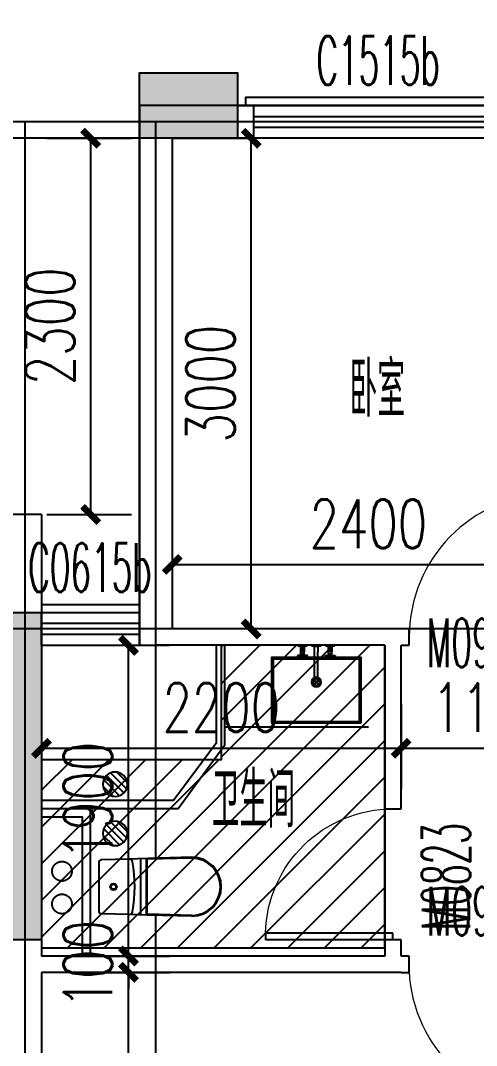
# Model space of a CAD drawing. Extents: x -59851 to 653804, y -249523 to 437614.
# Drawn here: x -16943 to -14152, y 12159 to 18425 of the extents above; entities that cross this region are included whole.
import ezdxf

# ---------------------------------------------------------------- set-up
doc = ezdxf.new("R2010")
doc.units = 0
doc.header["$LTSCALE"] = 1000
doc.header["$MEASUREMENT"] = 0
doc.linetypes.add('PS', pattern=[3200, 1500, -200, 1500])
doc.layers.add('A-area(算全面积)', color=21, linetype='Continuous', plot=False)
doc.layers.add('A-area(算半面积)', color=23, linetype='Continuous', plot=False)
for name, color, linetype in [('A-Lvtry（卫生间）', 5, 'Continuous'), ('A-第三道尺寸线', 105, 'Continuous'), ('A-线脚看线', 9, 'Continuous'), ('A-降板区域', 251, 'Continuous'), ('DOTE', 16, 'Continuous'), ('NL', 5, 'Continuous'), ('PS', 6, 'PS'), ('PUB_HATCH', 8, 'Continuous'), ('PUB_TEXT', 7, 'Continuous'), ('WALL', 2, 'Continuous'), ('WINDOW', 4, 'Continuous'), ('WINDOW_TEXT', 7, 'Continuous'), ('剪力墙', 6, 'Continuous')]:
    doc.layers.add(name, color=color, linetype=linetype)
doc.styles.add('_TCH_DIM_T3', font='SIMPLEX.shx', dxfattribs={"width": 0.705882, "bigfont": 'GBCBIG.shx'})
doc.styles.add('_TCH_WINDOW', font='SIMPLEX.shx', dxfattribs={"width": 0.7, "height": 3.5, "bigfont": 'GBCBIG.shx'})
doc.styles.get("Standard").update_dxf_attribs({"font": 'gbenor.shx', "width": 0.7, "bigfont": 'gbcbig.shx'})
doc.dimstyles.new('_TCH_ARCH&&100', dxfattribs={"dimtxt": 297.5, "dimasz": 100, "dimexe": 250, "dimexo": 300, "dimgap": 100, "dimtad": 1, "dimdec": 0, "dimzin": 0, "dimdsep": 46, "dimtxsty": '_TCH_DIM_T3', "dimblk": 'ARCHTICK', "dimcen": 0.09, "dimclrt": 7, "dimazin": 2, "dimtfac": 1, "dimtdec": 0, "dimtix": 1, "dimtmove": 2, "dimatfit": 3, "dimfxl": 0, "dimtolj": 1, "dimtzin": 0, "dimarcsym": 0})

# ---------------------------------------------------------------- blocks, each defined once
blk = doc.blocks.new('jgjlq030328')
at = {"layer": 'PUB_HATCH'}
for points in [[(-262535, 17211.9), (-261935, 17211.9), (-261935, 16811.9), (-262535, 16811.9)], [(-263335, 13911.9), (-263135, 13911.9), (-263135, 11911.9), (-263335, 11911.9), (-263335, 13711.9)]]:
    blk.add_hatch(color=256, dxfattribs=at).paths.add_polyline_path(points)
at = {"layer": '剪力墙'}
for points in [[(-262535, 17211.9), (-261935, 17211.9), (-261935, 16811.9), (-262535, 16811.9)], [(-263335, 13911.9), (-263135, 13911.9), (-263135, 11911.9), (-263335, 11911.9), (-263335, 13711.9)]]:
    blk.add_lwpolyline(points, close=True, dxfattribs=at)
blk.add_lwpolyline([(-262335, 16811.9), (-262335, 16811.9)], dxfattribs=at)
blk = doc.blocks.new('zhouxianssceng0329')
at = {"layer": 'DOTE'}
for p, q in [((-3313.7, 143398.2), (-44988.6, 143398.2)), ((-16913.7, 132089.9), (-16913.7, 143398.2)), ((-16113.7, 132089.9), (-16113.7, 143398.2)), ((5501.3, 143298.2), (-44988.6, 143298.2)), ((5501.3, 140298.2), (-44988.6, 140298.2))]:
    blk.add_line(p, q, dxfattribs=at)
blk = doc.blocks.new('ssxianjiao0329')
at = {"layer": 'A-线脚看线'}
for points in [[(-15563.7, 143498.2), (-15563.7, 143548.2), (-13963.7, 143548.2), (-13963.7, 143498.2)], [(-16813.7, 140448.2), (-16213.7, 140448.2)]]:
    blk.add_lwpolyline(points, dxfattribs=at)
blk = doc.blocks.new('hhhhxintongqutong0329')
at = {"layer": 'A-area(算全面积)'}
blk.add_lwpolyline([(-17613.7, 20582.6), (-17613.7, 13682.6), (-16213.7, 13682.6), (-16213.5, 16982.6), (-15613.7, 16982.6), (-15613.7, 16782.6), (-5513.7, 16782.6), (-5513.7, 20582.6)], close=True, dxfattribs=at)
blk = doc.blocks.new('_LV13')
at = {"color": 0}
for p, q in [((-0.071, 0.495), (-0.495, 0.071)), ((0.183, 0.465), (-0.465, -0.183)), ((0.354, 0.354), (-0.354, -0.354)), ((0.465, 0.183), (-0.183, -0.465)), ((0.495, -0.071), (0.071, -0.495))]:
    blk.add_line(p, q, dxfattribs=at)
blk.add_circle((0, 0), 0.5)
blk = doc.blocks.new('jfdsjjkjkh')
at = {"layer": 'NL', "ltscale": 0.5, "xscale": -150, "yscale": 150, "zscale": 150}
for p in [(-16363.7, 142438.3), (-16363.7, 142138.3)]:
    blk.add_blockref('_LV13', p, dxfattribs=at)
blk = doc.blocks.new('A$C2EEA3612')
at = {"linetype": 'Continuous'}
for p, q in [((-180, 570), (-172.9, 299.7)), ((-175, 570.2), (-168, 299.8)), ((175, 570.2), (168, 299.8)), ((180, 570), (172.9, 299.7)), ((-172.9, 299.7), (-171.1, 240)), ((-171.6, 255), (171.6, 255)), ((-163, 295), (163, 295)), ((-163, 290), (163, 290)), ((172.9, 299.7), (171.1, 240)), ((-171.1, 240), (-169.5, 186.6)), ((171.1, 240), (169.5, 186.6)), ((-169.5, 186.6), (-165.6, 19.4)), ((169.5, 186.6), (165.6, 19.4)), ((-145.6, 0), (145.6, 0))]:
    blk.add_line(p, q, dxfattribs=at)
for radius in [20, 15]:
    blk.add_circle((0, 90), radius, dxfattribs=at)
for centre, radius, start, end in [((0, 570), 180, 0, 180), ((0, 570), 175, 0, 180), ((-163, 300), 10, 181.7534, 270), ((-163, 300), 5, 181.7534, 270), ((163, 300), 5, 270, 358.2466), ((163, 300), 10, 270, 358.2466), ((-149.5, 187.2), 20, 99.85566, 181.7534), ((0, -673.3), 893.4, 80.14434, 99.85566), ((149.5, 187.2), 20, 358.2466, 80.14434), ((-145.6, 20), 20, 181.7534, 270), ((145.6, 20), 20, 270, 358.2466)]:
    blk.add_arc(centre, radius, start, end, dxfattribs=at)
blk = doc.blocks.new('g3wr')
at = {"color": 251}
blk.add_wipeout([(92376.5, 176270.3), (92376.5, 176416), (92376.5, 176561.6), (92382.1, 176575.5), (92395.9, 176581.5), (92459.4, 176583.5), (92576.3, 176580.9), (92666.2, 176588.6), (92736.4, 176588), (92946.5, 176596), (92946.5, 176591), (93056.8, 176558.2), (93056.8, 176558.2), (93126.5, 176416), (93075.6, 176297.8), (92946.5, 176236), (92831.5, 176244.5), (92676.2, 176243), (92576.3, 176251), (92395.9, 176250.4)], dxfattribs=at)
at = {"xscale": -1, "rotation": 270}
blk.add_blockref('A$C2EEA3612', (92376.5, 176416), dxfattribs=at)
blk = doc.blocks.new('A$C12CE3BE6')
at = {"ltscale": 10}
for p, q in [((180, 469), (200, 469)), ((182.5, 422), (182.5, 442)), ((197.5, 442), (182.5, 442)), ((184.5, 442), (184.5, 469)), ((195.5, 442), (195.5, 469)), ((197.5, 422), (197.5, 442)), ((285.2, 469), (265.2, 469)), ((370, 469), (350, 469)), ((352.5, 422), (352.5, 442)), ((352.5, 442), (367.5, 442)), ((354.5, 442), (354.5, 469)), ((365.5, 442), (365.5, 469)), ((367.5, 422), (367.5, 442)), ((220, 412), (160, 412)), ((160, 412), (160, 405)), ((220, 405), (160, 405)), ((180, 412), (180, 435)), ((197.5, 422), (182.5, 422)), ((187, 412), (187, 422)), ((193, 412), (193, 422)), ((200, 412), (200, 435)), ((220, 405), (220, 412)), ((265.2, 260), (265.2, 435)), ((285.2, 260), (285.2, 435)), ((330, 412), (390, 412)), ((330, 405), (330, 412)), ((330, 405), (390, 405)), ((350, 412), (350, 435)), ((352.5, 422), (367.5, 422)), ((357, 412), (357, 422)), ((363, 412), (363, 422)), ((370, 412), (370, 435)), ((390, 412), (390, 405))]:
    blk.add_line(p, q, dxfattribs=at)
for p, q in [((260.9, 235.9), (289.1, 264.1)), ((260.9, 264.1), (289.1, 235.9))]:
    blk.add_line(p, q)
for points in [[(200, 435), (200, 469), (215, 469), (215, 475), (165, 475), (165, 469), (180, 469), (180, 435)], [(285.2, 435), (285.2, 469), (299.8, 469), (299.8, 475), (250.2, 475), (250.2, 469), (265.2, 469), (265.2, 435)], [(370, 435), (370, 469), (385, 469), (385, 475), (335, 475), (335, 469), (350, 469), (350, 435)]]:
    blk.add_lwpolyline(points, dxfattribs=at)
for points in [[(0, 0), (0, 400), (550, 400), (550, 0)], [(10, 10), (10, 390), (540, 390), (540, 10)]]:
    blk.add_lwpolyline(points, close=True)
for centre in [(190, 408.5), (360, 408.5)]:
    blk.add_circle(centre, 3.5, dxfattribs=at)
for radius in [29.1, 20]:
    blk.add_circle((275, 250), radius)
blk.add_arc((275.2, 260), 10, 180, 0, dxfattribs=at)
blk = doc.blocks.new('_ArchTick')
at = {"color": 0, "linetype": 'ByBlock', "const_width": 0.4}
blk.add_lwpolyline([(-0.5, -0.5), (0.5, 0.5)], dxfattribs=at)
blk = doc.blocks.new('*D922')
at = {"layer": 'A-第三道尺寸线', "color": 0, "lineweight": -2, "transparency": 16777216}
for p, q in [((-16013.7, 15488.2), (-16013.7, 14850)), ((-13613.7, 15488.2), (-13613.7, 14850)), ((-16013.7, 15100), (-13613.7, 15100))]:
    blk.add_line(p, q, dxfattribs=at)
at = {"layer": 'Defpoints', "color": 0, "transparency": 16777216}
for p in [(-16013.7, 15788.2), (-13613.7, 15788.2), (-13613.7, 15100)]:
    blk.add_point(p, dxfattribs=at)
at = {"layer": 'A-第三道尺寸线', "color": 0, "lineweight": -2, "transparency": 16777216, "xscale": 100, "yscale": 100, "zscale": 100, "rotation": 180}
blk.add_blockref('_ArchTick', (-16013.7, 15100), dxfattribs=at)
at = {"layer": 'A-第三道尺寸线', "color": 0, "lineweight": -2, "transparency": 16777216, "xscale": 100, "yscale": 100, "zscale": 100}
blk.add_blockref('_ArchTick', (-13613.7, 15100), dxfattribs=at)
at = {"layer": 'A-第三道尺寸线', "color": 7, "transparency": 16777216, "insert": (-14813.7, 15348.8), "char_height": 297.5, "attachment_point": 5, "style": '_TCH_DIM_T3'}
blk.add_mtext('\\A1;2400', dxfattribs=at)
blk = doc.blocks.new('*D923')
at = {"layer": 'A-第三道尺寸线', "color": 0, "lineweight": -2, "transparency": 16777216}
for p, q in [((-15206.7, 17705.7), (-15780.9, 17705.7)), ((-15530.9, 14705.7), (-15530.9, 17705.7)), ((-15206.7, 14705.7), (-15780.9, 14705.7))]:
    blk.add_line(p, q, dxfattribs=at)
at = {"layer": 'Defpoints', "color": 0, "transparency": 16777216}
for p in [(-15530.9, 17705.7), (-14906.7, 17705.7), (-14906.7, 14705.7)]:
    blk.add_point(p, dxfattribs=at)
at = {"layer": 'A-第三道尺寸线', "color": 0, "lineweight": -2, "transparency": 16777216, "xscale": 100, "yscale": 100, "zscale": 100}
for p, rotation in [((-15530.9, 17705.7), 90), ((-15530.9, 14705.7), 270)]:
    blk.add_blockref('_ArchTick', p, dxfattribs=dict(at, rotation=rotation))
at = {"layer": 'A-第三道尺寸线', "color": 7, "transparency": 16777216, "insert": (-15779.7, 16205.7), "char_height": 297.5, "attachment_point": 5, "rotation": 90, "style": '_TCH_DIM_T3'}
blk.add_mtext('\\A1;3000', dxfattribs=at)
blk = doc.blocks.new('*D924')
at = {"layer": 'A-第三道尺寸线', "color": 0, "lineweight": -2, "transparency": 16777216}
for p, q in [((-16813.7, 14247.2), (-16813.7, 13726)), ((-14613.7, 14247.2), (-14613.7, 13726)), ((-16813.7, 13976), (-14613.7, 13976))]:
    blk.add_line(p, q, dxfattribs=at)
at = {"layer": 'Defpoints', "color": 0, "transparency": 16777216}
for p in [(-16813.7, 14547.2), (-14613.7, 14547.2), (-14613.7, 13976)]:
    blk.add_point(p, dxfattribs=at)
at = {"layer": 'A-第三道尺寸线', "color": 0, "lineweight": -2, "transparency": 16777216, "xscale": 100, "yscale": 100, "zscale": 100, "rotation": 180}
blk.add_blockref('_ArchTick', (-16813.7, 13976), dxfattribs=at)
at = {"layer": 'A-第三道尺寸线', "color": 0, "lineweight": -2, "transparency": 16777216, "xscale": 100, "yscale": 100, "zscale": 100}
blk.add_blockref('_ArchTick', (-14613.7, 13976), dxfattribs=at)
at = {"layer": 'A-第三道尺寸线', "color": 7, "transparency": 16777216, "insert": (-15713.7, 14224.8), "char_height": 297.5, "attachment_point": 5, "style": '_TCH_DIM_T3'}
blk.add_mtext('\\A1;2200', dxfattribs=at)
blk = doc.blocks.new('*D925')
at = {"layer": 'A-第三道尺寸线', "color": 0, "lineweight": -2, "transparency": 16777216}
for p, q in [((-14613.7, 14247.2), (-14613.7, 13726)), ((-13513.7, 14247.2), (-13513.7, 13726)), ((-14613.7, 13976), (-13513.7, 13976))]:
    blk.add_line(p, q, dxfattribs=at)
at = {"layer": 'Defpoints', "color": 0, "transparency": 16777216}
for p in [(-14613.7, 14547.2), (-13513.7, 14547.2), (-13513.7, 13976)]:
    blk.add_point(p, dxfattribs=at)
at = {"layer": 'A-第三道尺寸线', "color": 0, "lineweight": -2, "transparency": 16777216, "xscale": 100, "yscale": 100, "zscale": 100, "rotation": 180}
blk.add_blockref('_ArchTick', (-14613.7, 13976), dxfattribs=at)
at = {"layer": 'A-第三道尺寸线', "color": 0, "lineweight": -2, "transparency": 16777216, "xscale": 100, "yscale": 100, "zscale": 100}
blk.add_blockref('_ArchTick', (-13513.7, 13976), dxfattribs=at)
at = {"layer": 'A-第三道尺寸线', "color": 7, "transparency": 16777216, "insert": (-14063.7, 14224.8), "char_height": 297.5, "attachment_point": 5, "style": '_TCH_DIM_T3'}
blk.add_mtext('\\A1;1100', dxfattribs=at)
blk = doc.blocks.new('*D928')
at = {"layer": 'A-第三道尺寸线', "color": 0, "lineweight": -2, "transparency": 16777216}
for p, q in [((-16635.7, 14605.7), (-16031.4, 14605.7)), ((-16281.4, 12705.7), (-16281.4, 14605.7)), ((-16635.7, 12705.7), (-16031.4, 12705.7))]:
    blk.add_line(p, q, dxfattribs=at)
at = {"layer": 'Defpoints', "color": 0, "transparency": 16777216}
for p in [(-16935.7, 14605.7), (-16281.4, 14605.7), (-16935.7, 12705.7)]:
    blk.add_point(p, dxfattribs=at)
at = {"layer": 'A-第三道尺寸线', "color": 0, "lineweight": -2, "transparency": 16777216, "xscale": 100, "yscale": 100, "zscale": 100}
for p, rotation in [((-16281.4, 14605.7), 90), ((-16281.4, 12705.7), 270)]:
    blk.add_blockref('_ArchTick', p, dxfattribs=dict(at, rotation=rotation))
at = {"layer": 'A-第三道尺寸线', "color": 7, "transparency": 16777216, "insert": (-16530.2, 13655.7), "char_height": 297.5, "attachment_point": 5, "rotation": 90, "style": '_TCH_DIM_T3'}
blk.add_mtext('\\A1;1900', dxfattribs=at)
blk = doc.blocks.new('*D929')
at = {"layer": 'A-第三道尺寸线', "color": 0, "lineweight": -2, "transparency": 16777216}
for p, q in [((-16281.4, 12705.7), (-16281.4, 12805.7)), ((-16635.7, 12705.7), (-16031.4, 12705.7)), ((-16281.4, 12605.7), (-16281.4, 12705.7)), ((-16635.7, 12605.7), (-16031.4, 12605.7)), ((-16281.4, 12605.7), (-16281.4, 12505.7))]:
    blk.add_line(p, q, dxfattribs=at)
at = {"layer": 'Defpoints', "color": 0, "transparency": 16777216}
for p in [(-16935.7, 12705.7), (-16281.4, 12705.7), (-16935.7, 12605.7)]:
    blk.add_point(p, dxfattribs=at)
at = {"layer": 'A-第三道尺寸线', "color": 0, "lineweight": -2, "transparency": 16777216, "xscale": 100, "yscale": 100, "zscale": 100}
for p, rotation in [((-16281.4, 12705.7), 270), ((-16281.4, 12605.7), 90)]:
    blk.add_blockref('_ArchTick', p, dxfattribs=dict(at, rotation=rotation))
at = {"layer": 'A-第三道尺寸线', "color": 7, "transparency": 16777216, "insert": (-16530.2, 12655.7), "char_height": 297.5, "attachment_point": 5, "rotation": 90, "style": '_TCH_DIM_T3'}
blk.add_mtext('\\A1;100', dxfattribs=at)
blk = doc.blocks.new('*D930')
at = {"layer": 'A-第三道尺寸线', "color": 0, "lineweight": -2, "transparency": 16777216}
for p, q in [((-16635.7, 12605.7), (-16031.4, 12605.7)), ((-16281.4, 9105.7), (-16281.4, 12605.7)), ((-16635.7, 9105.7), (-16031.4, 9105.7))]:
    blk.add_line(p, q, dxfattribs=at)
at = {"layer": 'Defpoints', "color": 0, "transparency": 16777216}
for p in [(-16935.7, 12605.7), (-16281.4, 12605.7), (-16935.7, 9105.7)]:
    blk.add_point(p, dxfattribs=at)
at = {"layer": 'A-第三道尺寸线', "color": 0, "lineweight": -2, "transparency": 16777216, "xscale": 100, "yscale": 100, "zscale": 100}
for p, rotation in [((-16281.4, 12605.7), 90), ((-16281.4, 9105.7), 270)]:
    blk.add_blockref('_ArchTick', p, dxfattribs=dict(at, rotation=rotation))
at = {"layer": 'A-第三道尺寸线', "color": 7, "transparency": 16777216, "insert": (-16530.2, 10855.7), "char_height": 297.5, "attachment_point": 5, "rotation": 90, "style": '_TCH_DIM_T3'}
blk.add_mtext('\\A1;3500', dxfattribs=at)
blk = doc.blocks.new('*D1705')
at = {"layer": 'A-第三道尺寸线', "color": 0, "lineweight": -2, "transparency": 16777216}
for p, q in [((-16781.5, 17705.7), (-16262.9, 17705.7)), ((-16512.9, 15405.7), (-16512.9, 17705.7)), ((-16781.5, 15405.7), (-16262.9, 15405.7))]:
    blk.add_line(p, q, dxfattribs=at)
at = {"layer": 'Defpoints', "color": 0, "transparency": 16777216}
for p in [(-17081.5, 17705.7), (-16512.9, 17705.7), (-17081.5, 15405.7)]:
    blk.add_point(p, dxfattribs=at)
at = {"layer": 'A-第三道尺寸线', "color": 0, "lineweight": -2, "transparency": 16777216, "xscale": 100, "yscale": 100, "zscale": 100}
for p, rotation in [((-16512.9, 17705.7), 90), ((-16512.9, 15405.7), 270)]:
    blk.add_blockref('_ArchTick', p, dxfattribs=dict(at, rotation=rotation))
at = {"layer": 'A-第三道尺寸线', "color": 7, "transparency": 16777216, "insert": (-16761.7, 16555.7), "char_height": 297.5, "attachment_point": 5, "rotation": 90, "style": '_TCH_DIM_T3'}
blk.add_mtext('\\A1;2300', dxfattribs=at)
blk = doc.blocks.new('$DorLib2D$00000001')
for p, q in [((0.45, 0.975), (0.5, 0.975)), ((0.45, 0), (0.45, 0.975)), ((0.5, 0), (0.5, 0.975)), ((0.5, 0), (0.45, 0))]:
    blk.add_line(p, q)
at = {"lineweight": 13}
blk.add_arc((0.475, 0), 0.975, 91.46928, 180, dxfattribs=at)
blk = doc.blocks.new('$TCHSYS$WIN2D')
for p, q in [((-0.5, 0.5), (0.5, 0.5)), ((-0.5, 0.5), (-0.5, -0.5)), ((0.5, 0.5), (0.5, -0.5)), ((0.5, 0.1667), (-0.5, 0.1667)), ((0.5, -0.1667), (-0.5, -0.1667)), ((-0.5, -0.5), (0.5, -0.5))]:
    blk.add_line(p, q)

msp = doc.modelspace()

# ---------------------------------------------------------------- linework, layer by layer
at = {"layer": 'A-Lvtry（卫生间）', "ltscale": 3}
msp.add_line((-15692.3, 14108), (-14813.6, 14108), dxfattribs=at)
for points in [[(-16813.7, 13608), (-15978.2, 13608), (-15692.3, 13997.7), (-15692.3, 14605.7)], [(-16813.7, 13658), (-16006.9, 13658), (-15742.3, 14011.3), (-15742.3, 14605.7)]]:
    msp.add_lwpolyline(points, dxfattribs=at)
at = {"layer": 'PS', "ltscale": 0.5}
for centre in [(-16688.7, 13224.2), (-16688.7, 13024.2)]:
    msp.add_circle(centre, 60, dxfattribs=at)
at = {"layer": 'WALL'}
for p, q in [((-15513.7, 17905.7), (-16213.7, 17905.7)), ((-16213.7, 17905.7), (-16213.7, 14805.7)), ((-15513.7, 17705.7), (-15513.7, 17905.7)), ((-16013.7, 17705.7), (-15513.7, 17705.7)), ((-16013.7, 17705.7), (-16013.7, 14705.7)), ((-16813.7, 15405.7), (-17013.7, 15405.7)), ((-16813.7, 15405.7), (-16813.7, 14805.7)), ((-16813.7, 14805.7), (-16813.7, 14605.7)), ((-16213.7, 14805.7), (-16213.7, 14605.7)), ((-14613.7, 14705.7), (-16013.7, 14705.7)), ((-14563.7, 14705.7), (-14613.7, 14705.7)), ((-14563.7, 14605.7), (-14563.7, 14705.7)), ((-16813.7, 14605.7), (-16813.7, 12705.7)), ((-16213.7, 14605.7), (-16113.7, 14605.7)), ((-14713.7, 14605.7), (-16113.7, 14605.7)), ((-14713.7, 14605.7), (-14713.7, 13605.7)), ((-14613.7, 13605.7), (-14613.7, 14605.7)), ((-14613.7, 14605.7), (-14563.7, 14605.7)), ((-14713.7, 13605.7), (-14613.7, 13605.7)), ((-14613.7, 12805.7), (-14713.7, 12805.7)), ((-14713.7, 12805.7), (-14713.7, 12705.7)), ((-14613.7, 12705.7), (-14613.7, 12805.7)), ((-14713.7, 12705.7), (-16813.7, 12705.7)), ((-14563.7, 12705.7), (-14613.7, 12705.7)), ((-14563.7, 12605.7), (-14563.7, 12705.7)), ((-14613.7, 12605.7), (-16813.7, 12605.7)), ((-16813.7, 12605.7), (-16813.7, 9105.7)), ((-14613.7, 12605.7), (-14563.7, 12605.7))]:
    msp.add_line(p, q, dxfattribs=at)
for points in [[(-16513.7, 12705.7), (-16513.7, 13605.7), (-16813.7, 13605.7)], [(-16563.7, 12705.7), (-16563.7, 13555.7), (-16813.7, 13555.7)]]:
    msp.add_lwpolyline(points, dxfattribs=at)
at = {"layer": 'WINDOW'}
msp.add_line((-14713.7, 13605.7), (-14713.7, 12805.7), dxfattribs=at)

# ---------------------------------------------------------------- block references
for name, p in [('zhouxianssceng0329', (0, -125592.5)), ('ssxianjiao0329', (0, -125592.5)), ('hhhhxintongqutong0329', (0, 1123.1))]:
    msp.add_blockref(name, p)
at = {"layer": 'A-area(算半面积)'}
msp.add_blockref('jfdsjjkjkh', (0, -128682.6), dxfattribs=at)
at = {"layer": 'A-Lvtry（卫生间）', "ltscale": 3, "extrusion": (0, 0, -1), "zscale": -1}
msp.add_blockref('A$C12CE3BE6', (14857.2, 14130.7), dxfattribs=at)
at = {"layer": 'WINDOW'}
ref = msp.add_blockref('$TCHSYS$WIN2D', (-14763.7, 17805.7), dxfattribs=dict(at, xscale=1500, yscale=200, zscale=1500, rotation=180))
ref.add_attrib('A', 'C1515b', (-15131.2, 18032), dxfattribs={"layer": 'WINDOW_TEXT', "height": 297.5, "style": '_TCH_WINDOW', "width": 0.494118})
ref = msp.add_blockref('$DorLib2D$00000001', (-14113.7, 14655.7), dxfattribs=dict(at, xscale=-900, yscale=-900, zscale=-900, rotation=180))
ref.add_attrib('A', 'M0923', (-14456.7, 14471.8), dxfattribs={"layer": 'WINDOW_TEXT', "height": 297.5, "style": '_TCH_WINDOW', "width": 0.494118})
ref = msp.add_blockref('$TCHSYS$WIN2D', (-16513.7, 14705.7), dxfattribs=dict(at, xscale=-600, yscale=200, zscale=-600, rotation=180))
ref.add_attrib('A', 'C0615b', (-16895.2, 14932), dxfattribs={"layer": 'WINDOW_TEXT', "height": 297.5, "style": '_TCH_WINDOW', "width": 0.494118})
ref = msp.add_blockref('$DorLib2D$00000001', (-14663.7, 13205.7), dxfattribs=dict(at, xscale=800, yscale=-800, zscale=800, rotation=270))
ref.add_attrib('A', 'M0823', (-14190, 12862.7), dxfattribs={"layer": 'WINDOW_TEXT', "height": 297.5, "rotation": 90, "style": '_TCH_WINDOW', "width": 0.494118})
ref = msp.add_blockref('$DorLib2D$00000001', (-14113.7, 12655.7), dxfattribs=dict(at, xscale=-900, yscale=900, zscale=-900, rotation=180))
ref.add_attrib('A', 'M0923', (-14456.7, 12832), dxfattribs={"layer": 'WINDOW_TEXT', "height": 297.5, "style": '_TCH_WINDOW', "width": 0.494118})
at = {"layer": '剪力墙'}
msp.add_blockref('jgjlq030328', (246321.3, 893.8, 0), dxfattribs=at)

# ---------------------------------------------------------------- texts
at = {"layer": 'PUB_TEXT', "width": 0.7}
for s, p in [('卧室', (-14929.6, 16001.8)), ('卫生间', (-15772.3, 13491.5))]:
    msp.add_text(s, height=337.59, dxfattribs=at).set_placement(p)

# ---------------------------------------------------------------- dimensions: what is measured, and where the dimension line sits
at = {"layer": 'A-第三道尺寸线'}
for p1, p2, distance, picture, middle in [((-17081.5, 15405.7), (-17081.5, 17705.7), -568.5, '*D1705', (-16761.7, 16555.7)), ((-14906.7, 14705.7), (-14906.7, 17705.7), 624.2, '*D923', (-15779.7, 16205.7)), ((-16013.7, 15788.2), (-13613.7, 15788.2), -688.2, '*D922', (-14813.7, 15348.8)), ((-16813.7, 14547.2), (-14613.7, 14547.2), -571.2, '*D924', (-15713.7, 14224.8)), ((-14613.7, 14547.2), (-13513.7, 14547.2), -571.2, '*D925', (-14063.7, 14224.8)), ((-16935.7, 9105.7), (-16935.7, 12605.7), -654.3, '*D930', (-16530.2, 10855.7))]:
    dim = msp.add_aligned_dim(p1=p1, p2=p2, distance=distance, dimstyle='_TCH_ARCH&&100', dxfattribs=at)
    dim.commit()
    dim.dimension.update_dxf_attribs({"geometry": picture, "text_midpoint": middle})

# ---------------------------------------------------------------- next in the draw order: block references
at = {"layer": 'A-Lvtry（卫生间）', "ltscale": 3, "extrusion": (0, 0, -1), "zscale": -1, "rotation": 180}
msp.add_blockref('g3wr', (108840.2, 189545.3), dxfattribs=at)

# ---------------------------------------------------------------- next in the draw order: hatches: boundary and pattern name
at = {"layer": 'A-降板区域'}
h = msp.add_hatch(dxfattribs=at)
h.set_pattern_fill('ANSI31', color=256, scale=100)
h.set_pattern_definition([(45, (42421.34, 16153.95), (-112.2532, 112.2532), [])])
edge = h.paths.add_edge_path()
edge.add_line((-14713.7, 14605.7), (-15713.7, 14605.7))
edge.add_line((-15713.7, 14605.7), (-15713.7, 13905.7))
edge.add_line((-15713.7, 13905.7), (-16813.7, 13905.7))
edge.add_line((-16813.7, 13905.7), (-16813.7, 12755.7))
edge.add_line((-16813.7, 12755.7), (-14713.7, 12755.7))
edge.add_line((-14713.7, 12755.7), (-14713.7, 12805.7))
edge.add_line((-14713.7, 12805.7), (-14713.7, 14605.7))

# ---------------------------------------------------------------- next in the draw order: linework, layer by layer
msp.add_lwpolyline([(-14713.7, 14605.7), (-15713.7, 14605.7), (-15713.7, 13905.7), (-16813.7, 13905.7), (-16813.7, 12755.7), (-14713.7, 12755.7), (-14713.7, 12805.7), (-14713.7, 14605.7)], dxfattribs=at)

# ---------------------------------------------------------------- next in the draw order: dimensions: what is measured, and where the dimension line sits
at = {"layer": 'A-第三道尺寸线'}
for p1, p2, picture, middle in [((-16935.7, 12705.7), (-16935.7, 14605.7), '*D928', (-16530.2, 13655.7)), ((-16935.7, 12605.7), (-16935.7, 12705.7), '*D929', (-16530.2, 12655.7))]:
    dim = msp.add_aligned_dim(p1=p1, p2=p2, distance=-654.3, dimstyle='_TCH_ARCH&&100', dxfattribs=at)
    dim.commit()
    dim.dimension.update_dxf_attribs({"geometry": picture, "text_midpoint": middle})

doc.saveas('drawing.dxf')
